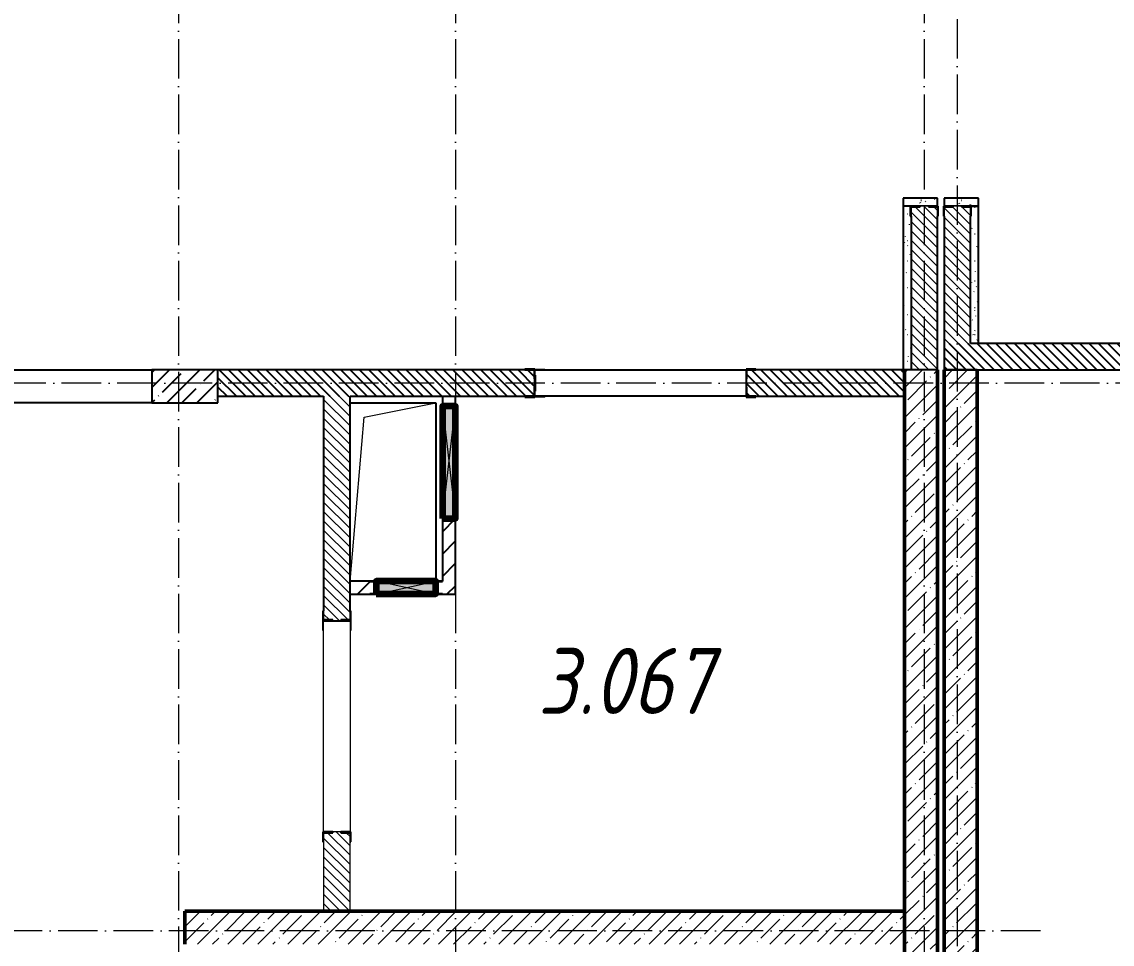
# Model space of a CAD drawing. Header units: millimetres. Extents: x -356862 to 418287, y 0 to 839748.
# Drawn here: x 210193 to 218452, y 517847 to 524833 of the extents above; entities that cross this region are included whole.
import ezdxf

# ---------------------------------------------------------------- set-up
doc = ezdxf.new("R2010")
doc.units = ezdxf.units.MM
doc.linetypes.add('50_200_ШТРИХ_1Т_ш5_п1_п1_', pattern=[700, 500, -100, 0, -100])
for name, color, linetype, lineweight in [('9.7) Заделка 956 шт', 6, 'Continuous', 158), ('A-DETL-GENF-OTLN', 7, 'Continuous', 9), ('A-GENM-____-MCUT', 7, 'Continuous', 25), ('A-GENM-____-OTLN', 7, 'Continuous', 9), ('A-GENM-____-OTLN-1', 7, 'Continuous', 25), ('A-GLAZ-____-OTLN', 7, 'Continuous', 9), ('A-WALL-____-MCUT', 7, 'Continuous', 13), ('A-WALL-____-MCUT-2', 7, 'Continuous', 50), ('A-WALL-____-PATT-1', 7, 'Continuous', 9), ('I-WALL-____-OTLN', 7, 'Continuous', 9), ('S-GRID-____-OTLN-1', 7, '50_200_ШТРИХ_1Т_ш5_п1_п1_', 9), ('Марки помещений', 7, 'Continuous', 9)]:
    doc.layers.add(name, color=color, linetype=linetype, lineweight=lineweight)
doc.layers.add('A-WALL-____-PATT-2', color=7, linetype='Continuous', lineweight=9, true_color=0x787878)
doc.styles.add('ISOCPEUR_I_2', font='isocpeui.ttf', dxfattribs={"width": 0.85, "height": 2.3})
pattern_1 = [(135, (142429.057, 459015.94), (-35.35534, -35.35534), [])]
pattern_2 = [(45, (142429.06, 459015.94), (-84.85281, 84.85281), [])]
pattern_3 = [(45, (142429.06, 459015.94), (-114.04925, 114.04925), []), (45, (142543.1, 459015.94), (-114.04925, 114.04925), [201.612, -40.322, 3.353, -36.97])]
pattern_4 = [(0, (142429.057, 459015.94), (203.2, 50.8), [3.353, -149.047, 3.353, -149.047, -812.8]), (0, (142429.057, 459015.94), (203.2, 50.8), [-304.8, 3.353, -301.447, 3.353, -149.047, -355.6]), (0, (142429.057, 459015.94), (203.2, 50.8), [-762, 3.353, -98.247, 3.353, -250.647]), (120, (142505.257, 459041.34), (-145.59409, 150.576362), [3.353, -149.047, 3.353, -149.047, -812.8]), (120, (142505.257, 459041.34), (-145.59409, 150.576362), [-304.8, 3.353, -301.447, 3.353, -149.047, -355.6]), (120, (142505.257, 459041.34), (-145.59409, 150.576362), [-762, 3.353, -98.247, 3.353, -250.647]), (240, (142530.657, 459142.94), (-57.60591, -201.376362), [3.353, -149.047, 3.353, -149.047, -812.8]), (240, (142530.657, 459142.94), (-57.60591, -201.376362), [-304.8, 3.353, -301.447, 3.353, -149.047, -355.6]), (240, (142530.657, 459142.94), (-57.60591, -201.376362), [-762, 3.353, -98.247, 3.353, -250.647])]

# ---------------------------------------------------------------- blocks, each defined once
blk = doc.blocks.new('Фахверк_СКБ_Уголок - 200_3550-28267367-АР1_План отверстий 3 этажа в осях 1-64_Ю-ЯЯ')
at = {"layer": 'A-GENM-____-MCUT'}
for p, q in [((200, 156), (125, 156)), ((125, 156), (125, 81)), ((131, 81), (131, 150)), ((131, 150), (200, 150)), ((200, 150), (200, 156)), ((125, 81), (131, 81)), ((131, 19), (125, 19)), ((125, 19), (125, -56)), ((131, -50), (131, 19)), ((125, -56), (200, -56)), ((200, -50), (131, -50)), ((200, -56), (200, -50))]:
    blk.add_line(p, q, dxfattribs=at)
blk = doc.blocks.new('154_Стойка_СКБ_Уголок - СМ-2180_200-28268025-АР1_План отверстий 3 этажа в осях 1-64_Ю-ЯЯ')
at = {"layer": 'A-GENM-____-MCUT'}
for p, q in [((125, 156), (125, 81)), ((200, 156), (125, 156)), ((131, 81), (131, 150)), ((131, 150), (200, 150)), ((200, 150), (200, 156)), ((125, 81), (131, 81)), ((131, 19), (125, 19)), ((125, 19), (125, -56)), ((131, -50), (131, 19)), ((125, -56), (200, -56)), ((200, -50), (131, -50)), ((200, -56), (200, -50))]:
    blk.add_line(p, q, dxfattribs=at)
blk = doc.blocks.new('Стойка_Влож_Полоса боковая - Полоса-28213942-АР1_План отверстий 3 этажа в осях 1-64_Ю-ЯЯ')
at = {"layer": 'A-GENM-____-OTLN'}
for p, q in [((-5, 60), (0, 60)), ((-5, -60), (-5, 60)), ((0, -60), (-5, -60))]:
    blk.add_line(p, q, dxfattribs=at)
blk = doc.blocks.new('Стойка_Влож_Уголок_Опорный - Уголок-28213941-АР1_План отверстий 3 этажа в осях 1-64_Ю-ЯЯ')
at = {"layer": 'A-GENM-____-OTLN'}
for p, q in [((-212, -6), (-212, 0)), ((0, 0), (0, -6)), ((-212, -75), (-212, -6)), ((-212, -6), (-206, -6)), ((-212, -75), (-206, -75)), ((-6, -6), (0, -6)), ((-6, -75), (0, -75)), ((0, -6), (0, -75))]:
    blk.add_line(p, q, dxfattribs=at)
blk = doc.blocks.new('Фахверк_СКБ_Уголок - 200_3960-28268576-АР1_План отверстий 3 этажа в осях 1-64_Ю-ЯЯ')
at = {"layer": 'A-GENM-____-MCUT'}
for p, q in [((200, 156), (125, 156)), ((125, 156), (125, 81)), ((131, 81), (131, 150)), ((131, 150), (200, 150)), ((200, 150), (200, 156)), ((125, 81), (131, 81)), ((131, 19), (125, 19)), ((125, 19), (125, -56)), ((131, -50), (131, 19)), ((125, -56), (200, -56)), ((200, -50), (131, -50)), ((200, -56), (200, -50))]:
    blk.add_line(p, q, dxfattribs=at)
blk = doc.blocks.new('154_Стойка_СКБ_Уголок - СМ-2540_200-37126399-АР1_План отверстий 3 этажа в осях 1-64_Ю-ЯЯ')
at = {"layer": 'A-GENM-____-MCUT'}
for p, q in [((125, 156), (125, 81)), ((200, 156), (125, 156)), ((131, 81), (131, 150)), ((131, 150), (200, 150)), ((200, 150), (200, 156)), ((125, 81), (131, 81)), ((131, 19), (125, 19)), ((125, 19), (125, -56)), ((131, -50), (131, 19)), ((125, -56), (200, -56)), ((200, -50), (131, -50)), ((200, -56), (200, -50))]:
    blk.add_line(p, q, dxfattribs=at)
blk = doc.blocks.new('Стойка_Влож_Полоса боковая - Полоса-V164-АР1_План отверстий 3 этажа в осях 1-64_Ю-ЯЯ')
at = {"layer": 'A-GENM-____-OTLN'}
for p, q in [((-5, 60), (0, 60)), ((-5, -60), (-5, 60)), ((0, 31), (0, -31)), ((0, -60), (-5, -60))]:
    blk.add_line(p, q, dxfattribs=at)
blk = doc.blocks.new('АР_Перемычка - АР_Перемычка-37111637-АР1_План отверстий 3 этажа в осях 1-64_Ю-ЯЯ')
at = {"layer": 'A-GENM-____-OTLN'}
blk.add_line((-400, -100), (-392, -100), dxfattribs=at)
blk = doc.blocks.new('AR_Отверстие прямоугольное _в плите_ - AR_Отверстие прямоугольное _в плите_-V206-АР1_План отверстий 3 этажа в осях 1-64_Ю-ЯЯ')
at = {"layer": 'A-GENM-____-OTLN'}
for p, q in [((325, 675), (-325, 675)), ((-216.7, 566.7), (325, 675)), ((325, -675), (325, 675)), ((-325, -675), (-216.7, 566.7))]:
    blk.add_line(p, q, dxfattribs=at)
blk = doc.blocks.new('AR_Отверстие прямоугольное _в стене_ - AR_Отверстие прямоугольное _в стене__ОВ-36931939-АР1_План отверстий 3 этажа в осях 1-64_Ю-ЯЯ')
at = {"layer": 'A-GLAZ-____-OTLN'}
blk.add_hatch(color=256, dxfattribs=at).paths.add_polyline_path([(225, 50), (-225, 50), (-225, -50), (225, -50), (225, 47)], flags=0)
at = {"layer": 'A-DETL-GENF-OTLN'}
for p, q in [((-225, 50), (225, 50)), ((225, 50), (-225, -50)), ((-225, 50), (225, -50)), ((225, 50), (-225, 50)), ((225, -50), (-225, -50)), ((-225, -50), (225, -50))]:
    blk.add_line(p, q, dxfattribs=at)
blk = doc.blocks.new('AR_Отверстие прямоугольное _в стене_ - AR_Отверстие прямоугольное _в стене__ОВ-36933867-АР1_План отверстий 3 этажа в осях 1-64_Ю-ЯЯ')
at = {"layer": 'A-GLAZ-____-OTLN'}
blk.add_hatch(color=256, dxfattribs=at).paths.add_polyline_path([(-425, -50), (425, -50), (425, 50), (-425, 50)], flags=0)
at = {"layer": 'A-DETL-GENF-OTLN'}
for p, q in [((-425, -50), (-425, 50)), ((-425, 50), (425, 50)), ((425, 50), (-425, -50)), ((-425, 50), (425, -50)), ((425, 50), (-425, 50)), ((-425, 50), (-425, -50)), ((425, 50), (425, -50)), ((425, -50), (425, 50)), ((425, -50), (-425, -50)), ((-425, -50), (425, -50))]:
    blk.add_line(p, q, dxfattribs=at)
blk = doc.blocks.new('154_Фахверк_СКБ_Швеллер - Тип_100_3960_зеркало-36793856-АР1_План отверстий 3 этажа в осях 1-64_Ю-ЯЯ')
at = {"layer": 'A-GENM-____-MCUT'}
for p, q in [((175, 50), (125, 50)), ((125, 50), (125, -50)), ((128, 47), (175, 47)), ((128, -47), (128, 47)), ((175, 47), (175, 50)), ((125, -50), (175, -50)), ((175, -47), (128, -47)), ((175, -50), (175, -47))]:
    blk.add_line(p, q, dxfattribs=at)
blk = doc.blocks.new('154_Фахверк_СКБ_Швеллер - Тип_100_3960-28318856-АР1_План отверстий 3 этажа в осях 1-64_Ю-ЯЯ')
at = {"layer": 'A-GENM-____-MCUT'}
for p, q in [((175, 50), (125, 50)), ((125, 50), (125, -50)), ((128, 47), (175, 47)), ((128, -47), (128, 47)), ((175, 47), (175, 50)), ((125, -50), (175, -50)), ((175, -47), (128, -47)), ((175, -50), (175, -47))]:
    blk.add_line(p, q, dxfattribs=at)

msp = doc.modelspace()

# ---------------------------------------------------------------- hatches: boundary and pattern name
h = msp.add_hatch()
h.set_pattern_fill('FP_156', color=256, style=0, pattern_type=2)
h.set_pattern_definition(pattern_4)
h.paths.add_polyline_path([(217089.0567, 523436.983), (217129.0567, 523436.983), (217129.0567, 523496.983), (216869.0567, 523496.983), (216869.0567, 523436.983), (216969.0567, 523436.983), (216969.0567, 523441.983), (217089.0567, 523441.983)], flags=0)
h = msp.add_hatch()
h.set_pattern_fill('FP_156', color=256, style=0, pattern_type=2)
h.set_pattern_definition(pattern_4)
h.paths.add_polyline_path([(217179.0567, 523436.983), (217219.0567, 523436.983), (217219.0567, 523441.983), (217339.0567, 523441.983), (217339.0567, 523436.983), (217439.0567, 523436.983), (217439.0567, 523496.983), (217179.0567, 523496.983)], flags=0)
h = msp.add_hatch()
h.set_pattern_fill('FP_9', color=256, style=0, pattern_type=2)
h.set_pattern_definition(pattern_1)
h.paths.add_polyline_path([(219929.0567, 522196.983), (219929.0567, 522396.983), (219639.0567, 522396.983), (219639.0567, 522196.983)], flags=0)
h.paths.add_polyline_path([(219139.0567, 522196.983), (219139.0567, 522396.983), (217179.0567, 522396.983), (217179.0567, 522196.983)], flags=0)
h = msp.add_hatch()
h.set_pattern_fill('FP_12', color=256, style=0, pattern_type=2)
h.set_pattern_definition(pattern_3)
h.paths.add_polyline_path([(211679.0567, 521946.983), (211679.0567, 522196.983), (211179.0567, 522196.983), (211179.0567, 521946.983)], flags=0)
h.paths.add_polyline_path([(209579.0567, 521946.983), (209578.6737, 522196.983), (209379.0567, 522196.983), (209379.0567, 521946.983), (209578.6737, 521946.983)], flags=0)
h = msp.add_hatch()
h.set_pattern_fill('FP_9', color=256, style=0, pattern_type=2)
h.set_pattern_definition(pattern_1)
h.paths.add_polyline_path([(216648.5309, 521996.983), (216879.0567, 521996.983), (216879.0567, 522196.983), (215685.0567, 522196.983), (215685.0567, 522127.983), (215679.0567, 522127.983), (215679.0567, 522065.983), (215685.0567, 522065.983), (215685.0567, 521996.983), (215754.0567, 521996.983)], flags=0)
h.paths.add_polyline_path([(214004.0567, 521996.983), (214073.0567, 521996.983), (214073.0567, 522065.983), (214079.0567, 522065.983), (214079.0567, 522127.983), (214073.0567, 522127.983), (214073.0567, 522196.983), (211679.0567, 522196.983), (211679.0567, 521996.983), (213113.6023, 521996.983)], flags=0)
h = msp.add_hatch()
h.set_pattern_fill('FP_7', color=256, style=0, pattern_type=2)
h.set_pattern_definition(pattern_2)
h.paths.add_polyline_path([(213379.0567, 520496.983), (213479.0567, 520496.983), (213479.0567, 521071.983), (213379.0567, 521071.983), (213379.0567, 520499.983)], flags=0)
h.paths.add_polyline_path([(213479.0567, 521921.983), (213479.0567, 521996.983), (213379.0567, 521996.983), (213379.0567, 521921.983), (213473.6996, 521921.983)], flags=0)
h = msp.add_hatch()
h.set_pattern_fill('FP_7', color=256, style=0, pattern_type=2)
h.set_pattern_definition(pattern_2)
h.paths.add_polyline_path([(212679.0567, 520496.983), (212829.0567, 520496.983), (212829.0567, 520499.983), (212876.0567, 520499.983), (212876.0567, 520593.983), (212829.0567, 520593.983), (212829.0567, 520596.983), (212679.0567, 520596.983), (212679.0567, 520499.983)], flags=0)
h.paths.add_polyline_path([(213379.0567, 520499.983), (213379.0567, 520593.983), (213332.0567, 520593.983), (213332.0567, 520499.983)], flags=0)
at = {"layer": 'A-WALL-____-PATT-1'}
h = msp.add_hatch(dxfattribs=at)
h.set_pattern_fill('FP_9', color=256, style=0, pattern_type=2)
h.set_pattern_definition(pattern_1)
h.paths.add_polyline_path([(217129.0567, 522196.983), (217129.0567, 523430.983), (217060.0567, 523430.983), (217060.0567, 523436.983), (216998.0567, 523436.983), (216998.0567, 523430.983), (216929.0567, 523430.983), (216929.0567, 522196.983)], flags=0)
h.paths.add_polyline_path([(217060.0567, 525656.983), (217060.0567, 525662.983), (217129.0567, 525662.983), (217129.0567, 526196.983), (216929.0567, 526196.983), (216929.0567, 525662.983), (216998.0567, 525662.983), (216998.0567, 525656.983)], flags=0)
h = msp.add_hatch(dxfattribs=at)
h.set_pattern_fill('FP_9', color=256, style=0, pattern_type=2)
h.set_pattern_definition(pattern_1)
h.paths.add_polyline_path([(217379.0567, 522396.983), (217379.0567, 523430.983), (217310.0567, 523430.983), (217310.0567, 523436.983), (217248.0567, 523436.983), (217248.0567, 523430.983), (217179.0567, 523430.983), (217179.0567, 522396.983)], flags=0)
h.paths.add_polyline_path([(217310.0567, 525656.983), (217310.0567, 525662.983), (217379.0567, 525662.983), (217379.0567, 526196.983), (217179.0567, 526196.983), (217179.0567, 525662.983), (217248.0567, 525662.983), (217248.0567, 525656.983)], flags=0)
h = msp.add_hatch(dxfattribs=at)
h.set_pattern_fill('FP_12', color=256, style=0, pattern_type=2)
h.set_pattern_definition(pattern_3)
h.paths.add_polyline_path([(216879.0567, 514196.983), (217129.0567, 514196.983), (217129.0567, 522196.983), (216879.0567, 522196.983), (216879.0567, 514624.9087)], flags=0)
h = msp.add_hatch(dxfattribs=at)
h.set_pattern_fill('FP_12', color=256, style=0, pattern_type=2)
h.set_pattern_definition(pattern_3)
h.paths.add_polyline_path([(217179.0567, 514146.983), (217429.0567, 514146.983), (217429.0567, 522196.983), (217179.0567, 522196.983), (217179.0567, 514624.9087)], flags=0)
h = msp.add_hatch(dxfattribs=at)
h.set_pattern_fill('FP_9', color=256, style=0, pattern_type=2)
h.set_pattern_definition(pattern_1)
h.paths.add_polyline_path([(212548.0567, 518096.983), (212679.0567, 518096.983), (212679.0567, 518690.983), (212610.0567, 518690.983), (212610.0567, 518696.983), (212548.0567, 518696.983), (212548.0567, 518690.983), (212479.0567, 518690.983), (212479.0567, 518096.983)], flags=0)
h.paths.add_polyline_path([(212548.0567, 520296.983), (212610.0567, 520296.983), (212610.0567, 520302.983), (212679.0567, 520302.983), (212679.0567, 521996.983), (212479.0567, 521996.983), (212479.0567, 520302.983), (212548.0567, 520302.983)], flags=0)
h = msp.add_hatch(dxfattribs=at)
h.set_pattern_fill('FP_12', color=256, style=0, pattern_type=2)
h.set_pattern_definition(pattern_3)
h.paths.add_polyline_path([(216879.0567, 517846.983), (216879.0567, 518096.983), (211429.0567, 518096.983), (211429.0567, 517846.983), (216648.5309, 517846.983)], flags=0)
at = {"layer": 'A-WALL-____-PATT-2'}
h = msp.add_hatch(dxfattribs=at)
h.set_pattern_fill('FP_156', color=256, style=0, pattern_type=2)
h.set_pattern_definition(pattern_4)
h.paths.add_polyline_path([(216929.0567, 522196.983), (216929.0567, 523361.983), (216923.0567, 523361.983), (216923.0567, 523436.983), (216869.0567, 523436.983), (216869.0567, 522196.983)], flags=0)
h.paths.add_polyline_path([(216923.0567, 525656.983), (216923.0567, 525731.983), (216929.0567, 525731.983), (216929.0567, 526196.983), (216869.0567, 526196.983), (216869.0567, 525656.983)], flags=0)
h = msp.add_hatch(dxfattribs=at)
h.set_pattern_fill('FP_156', color=256, style=0, pattern_type=2)
h.set_pattern_definition(pattern_4)
h.paths.add_polyline_path([(217439.0567, 522396.983), (217439.0567, 523436.983), (217385.0567, 523436.983), (217385.0567, 523361.983), (217379.0567, 523361.983), (217379.0567, 522396.983)], flags=0)
h.paths.add_polyline_path([(217439.0567, 525656.983), (217439.0567, 526196.983), (217379.0567, 526196.983), (217379.0567, 525731.983), (217385.0567, 525731.983), (217385.0567, 525656.983)], flags=0)

# ---------------------------------------------------------------- linework, layer by layer
for p, q in [((216869.0567, 523496.983), (216869.0567, 522196.983)), ((217129.0567, 523496.983), (216869.0567, 523496.983)), ((217129.0567, 523436.983), (217129.0567, 523496.983)), ((217439.0567, 523496.983), (217179.0567, 523496.983)), ((217179.0567, 523496.983), (217179.0567, 523436.983)), ((217439.0567, 522396.983), (217439.0567, 523496.983)), ((216923.0567, 523436.983), (216869.0567, 523436.983)), ((217439.0567, 523436.983), (217385.0567, 523436.983)), ((217385.0567, 523436.983), (217439.0567, 523436.983)), ((216929.0567, 523361.983), (216929.0567, 522196.983)), ((217129.0567, 522196.983), (217129.0567, 523361.983)), ((217179.0567, 523361.983), (217179.0567, 522196.983)), ((217379.0567, 522396.983), (217379.0567, 523361.983)), ((219139.0567, 522396.983), (217379.0567, 522396.983)), ((209579.0567, 522196.983), (211179.0567, 522196.983)), ((211679.0567, 522196.983), (211179.0567, 522196.983)), ((211179.0567, 522196.983), (211179.0567, 521946.983)), ((214004.0567, 522196.983), (211679.0567, 522196.983)), ((211679.0567, 521946.983), (211679.0567, 522196.983)), ((214079.0567, 522196.983), (215679.0567, 522196.983)), ((216879.0567, 522196.983), (215754.0567, 522196.983)), ((216869.0567, 522196.983), (216879.0567, 522196.983)), ((216879.0567, 522196.983), (216879.0567, 522196.983)), ((217129.0567, 522196.983), (216879.0567, 522196.983)), ((217179.0567, 522196.983), (219139.0567, 522196.983)), ((217429.0567, 522196.983), (217179.0567, 522196.983)), ((214079.0567, 522065.983), (214079.0567, 522127.983)), ((215679.0567, 522127.983), (215679.0567, 522065.983)), ((211679.0567, 521996.983), (212479.0567, 521996.983)), ((212479.0567, 521996.983), (212479.0567, 520371.983)), ((212679.0567, 521996.983), (214004.0567, 521996.983)), ((212679.0567, 520371.983), (212679.0567, 521996.983)), ((213379.0567, 521996.983), (213379.0567, 521921.983)), ((213479.0567, 521921.983), (213479.0567, 521996.983)), ((215679.0567, 521996.983), (214079.0567, 521996.983)), ((215754.0567, 521996.983), (216879.0567, 521996.983)), ((211179.0567, 521946.983), (209579.0567, 521946.983)), ((211179.0567, 521946.983), (211679.0567, 521946.983)), ((212679.0567, 521946.983), (213329.0567, 521946.983)), ((213329.0567, 521946.983), (213329.0567, 520596.983)), ((213379.0567, 521071.983), (213379.0567, 520596.983)), ((213479.0567, 520496.983), (213479.0567, 521071.983)), ((212829.0567, 520596.983), (212679.0567, 520596.983)), ((212679.0567, 520496.983), (212829.0567, 520496.983)), ((213379.0567, 520496.983), (213479.0567, 520496.983)), ((212548.0567, 520296.983), (212610.0567, 520296.983))]:
    msp.add_line(p, q)
at = {"layer": '9.7) Заделка 956 шт'}
for points in [[(213379.0567, 521071.983), (213479.0567, 521071.983), (213479.0567, 521921.983), (213379.0567, 521921.983)], [(212876.0567, 520499.983), (213329.0567, 520499.983), (213329.0567, 520596.983), (212876.0567, 520596.983)]]:
    msp.add_lwpolyline(points, close=True, dxfattribs=at)
at = {"layer": 'A-WALL-____-MCUT'}
for p, q in [((212610.0567, 518696.983), (212548.0567, 518696.983)), ((212479.0567, 518621.983), (212479.0567, 518096.983)), ((212679.0567, 518096.983), (212679.0567, 518621.983))]:
    msp.add_line(p, q, dxfattribs=at)
at = {"layer": 'A-WALL-____-MCUT-2'}
for p, q in [((216879.0567, 522196.983), (216879.0567, 514196.983)), ((217129.0567, 514196.983), (217129.0567, 522196.983)), ((217179.0567, 522196.983), (217179.0567, 514146.983)), ((217429.0567, 514146.983), (217429.0567, 522196.983)), ((216879.0567, 518096.983), (211429.0567, 518096.983)), ((211429.0567, 518096.983), (211429.0567, 517846.983))]:
    msp.add_line(p, q, dxfattribs=at)
at = {"layer": 'I-WALL-____-OTLN'}
for p, q in [((212479.0567, 518696.983), (212479.0567, 520296.983)), ((212679.0567, 520296.983), (212679.0567, 518696.983))]:
    msp.add_line(p, q, dxfattribs=at)
at = {"layer": 'S-GRID-____-OTLN-1', "color": 251, "ltscale": 0.6, "true_color": 0x636466}
for p, q in [((211379.0567, 549908.7924), (211379.0567, 511907.5288)), ((213479.0567, 549908.7924), (213479.0567, 498996.983)), ((217029.0567, 549908.7924), (217029.0567, 499287.1661)), ((217279.0567, 549640.596), (217279.0567, 498996.983)), ((246503.4633, 522096.983), (137760.2865, 522096.983)), ((217909.0972, 517946.983), (137760.2865, 517946.983))]:
    msp.add_line(p, q, dxfattribs=at)

# ---------------------------------------------------------------- block references
for name, p, rotation in [('154_Стойка_СКБ_Уголок - СМ-2540_200-37126399-АР1_План отверстий 3 этажа в осях 1-64_Ю-ЯЯ', (216979.0567, 523561.983), 269.9999999999998), ('Стойка_Влож_Полоса боковая - Полоса-V164-АР1_План отверстий 3 этажа в осях 1-64_Ю-ЯЯ', (217029.0567, 523436.983), 269.9999999999998), ('154_Стойка_СКБ_Уголок - СМ-2540_200-37126399-АР1_План отверстий 3 этажа в осях 1-64_Ю-ЯЯ', (217229.0567, 523561.983), 270), ('Стойка_Влож_Полоса боковая - Полоса-V164-АР1_План отверстий 3 этажа в осях 1-64_Ю-ЯЯ', (217279.0567, 523436.983), 270), ('АР_Перемычка - АР_Перемычка-37111637-АР1_План отверстий 3 этажа в осях 1-64_Ю-ЯЯ', (217029.0567, 523436.983), 89.99999999999986), ('154_Стойка_СКБ_Уголок - СМ-2180_200-28268025-АР1_План отверстий 3 этажа в осях 1-64_Ю-ЯЯ', (214204.0567, 522146.983), 180), ('Стойка_Влож_Уголок_Опорный - Уголок-28213941-АР1_План отверстий 3 этажа в осях 1-64_Ю-ЯЯ', (214079.0567, 522202.983), 89.99999999999955), ('Стойка_Влож_Полоса боковая - Полоса-28213942-АР1_План отверстий 3 этажа в осях 1-64_Ю-ЯЯ', (214079.0567, 522096.983), 180), ('AR_Отверстие прямоугольное _в стене_ - AR_Отверстие прямоугольное _в стене__ОВ-36933867-АР1_План отверстий 3 этажа в осях 1-64_Ю-ЯЯ', (213429.0567, 521496.983), 90), ('154_Фахверк_СКБ_Швеллер - Тип_100_3960-28318856-АР1_План отверстий 3 этажа в осях 1-64_Ю-ЯЯ', (213004.0567, 520546.983), 180), ('AR_Отверстие прямоугольное _в стене_ - AR_Отверстие прямоугольное _в стене__ОВ-36931939-АР1_План отверстий 3 этажа в осях 1-64_Ю-ЯЯ', (213104.0567, 520546.983), 180), ('154_Стойка_СКБ_Уголок - СМ-2180_200-28268025-АР1_План отверстий 3 этажа в осях 1-64_Ю-ЯЯ', (212629.0567, 520171.983), 89.9999999999999)]:
    msp.add_blockref(name, p, dxfattribs=dict(rotation=rotation))
for name, p in [('Фахверк_СКБ_Уголок - 200_3550-28267367-АР1_План отверстий 3 этажа в осях 1-64_Ю-ЯЯ', (215554.0567, 522046.983)), ('AR_Отверстие прямоугольное _в плите_ - AR_Отверстие прямоугольное _в плите_-V206-АР1_План отверстий 3 этажа в осях 1-64_Ю-ЯЯ', (213004.0567, 521271.983)), ('154_Фахверк_СКБ_Швеллер - Тип_100_3960_зеркало-36793856-АР1_План отверстий 3 этажа в осях 1-64_Ю-ЯЯ', (213204.0567, 520546.983)), ('Стойка_Влож_Уголок_Опорный - Уголок-28213941-АР1_План отверстий 3 этажа в осях 1-64_Ю-ЯЯ', (212685.0567, 520296.983))]:
    msp.add_blockref(name, p)
at = {"layer": 'A-GENM-____-OTLN-1', "rotation": 269.9999999999999}
msp.add_blockref('Фахверк_СКБ_Уголок - 200_3960-28268576-АР1_План отверстий 3 этажа в осях 1-64_Ю-ЯЯ', (212529.0567, 518821.983), dxfattribs=at)

# ---------------------------------------------------------------- texts
at = {"layer": 'Марки помещений', "insert": (214101.739, 520091.0549), "char_height": 500, "width": 785.65375, "attachment_point": 1, "style": 'ISOCPEUR_I_2'}
msp.add_mtext('3.067', dxfattribs=at)

doc.saveas('drawing.dxf')
